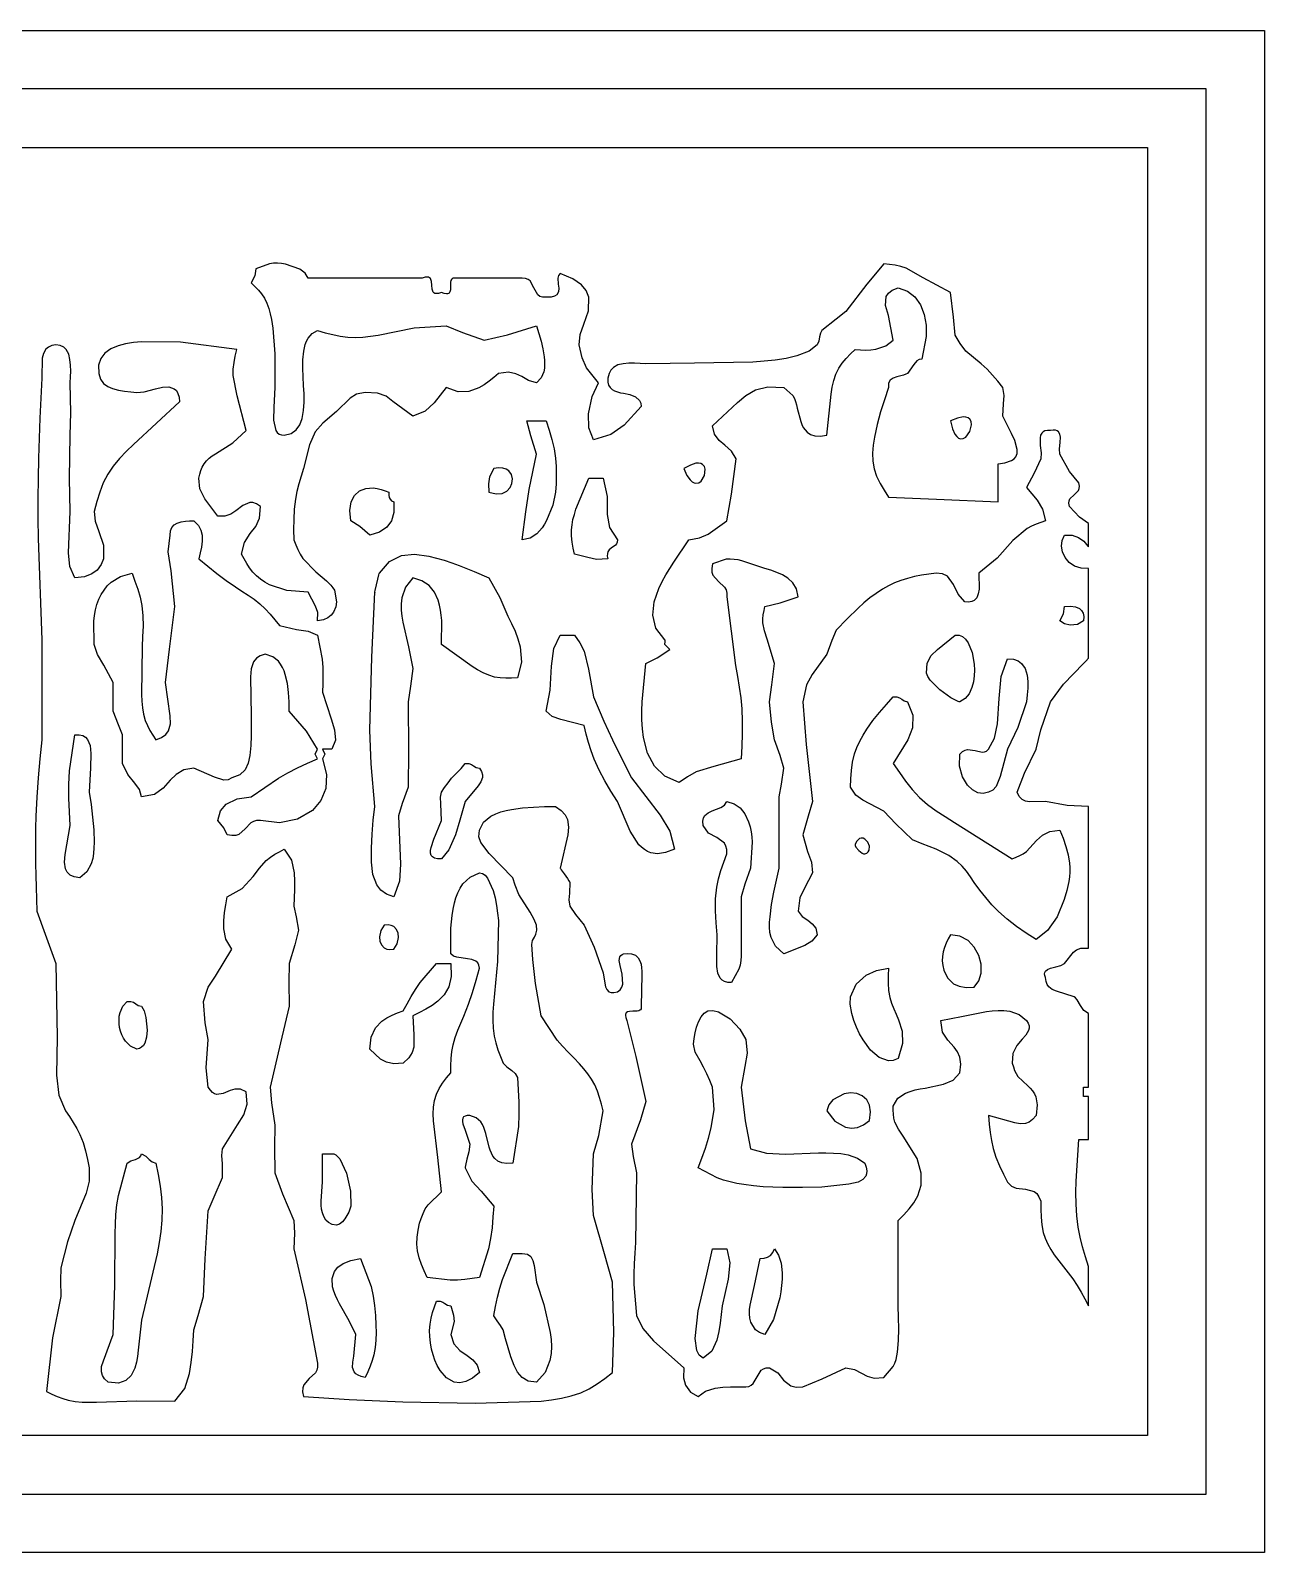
# Model space of a CAD drawing. Extents: x -1323 to 1705, y -706 to 926.
# Drawn here: x 318.4 to 360.5, y 26.6 to 78.6 of the extents above; entities that cross this region are included whole.
import ezdxf

# ---------------------------------------------------------------- set-up
doc = ezdxf.new("R2010")
doc.units = 0
doc.layers.add('CAMADA_1', color=7, linetype='CONTINUOUS')

msp = doc.modelspace()

# ---------------------------------------------------------------- linework, layer by layer
at = {"layer": 'CAMADA_1'}
for points in [[(230.5409, 26.6187), (230.5409, 78.6187), (360.5409, 78.6187), (360.5409, 26.6187), (230.5409, 26.6187)], [(358.5409, 28.6187), (358.5409, 76.6187), (232.5409, 76.6187), (232.5409, 28.6187), (358.5409, 28.6187)], [(356.5408, 30.6187), (234.5408, 30.6187), (234.5408, 74.6187), (356.5408, 74.6187), (356.5408, 30.6187)], [(344.6061, 59.2636), (344.5507, 59.5393), (344.4267, 59.7502), (344.2526, 59.9082), (344.0721, 60.018), (343.8783, 60.1046), (343.6755, 60.1757), (343.4682, 60.239), (342.685, 60.4979), (342.5514, 60.5282), (342.4168, 60.55), (342.2823, 60.5595), (342.1495, 60.5526), (341.6801, 60.4017), (341.6549, 60.241), (341.6611, 60.1118), (341.6928, 60.0079), (341.8831, 59.7918), (342.0936, 59.596), (342.1413, 59.5081), (342.1679, 59.3993), (342.1676, 59.2636), (342.4702, 56.9197), (342.5308, 56.5512), (342.5901, 56.1826), (342.6415, 55.8136), (342.6783, 55.4437), (342.6969, 55.0185), (342.6947, 54.5919), (342.6785, 54.1645), (342.6554, 53.7366), (341.7204, 53.4701), (341.121, 53.2918), (340.8235, 53.1253), (340.5421, 52.9237), (340.0498, 53.1379), (339.6951, 53.4797), (339.4593, 53.9273), (339.3235, 54.4588), (339.285, 54.7637), (339.2668, 55.0707), (339.2653, 55.3786), (339.2767, 55.6864), (339.4042, 56.9878), (339.7844, 57.1798), (340.217, 57.4755), (340.0545, 57.6381), (340.0498, 57.6507), (340.0489, 57.6676), (340.0566, 57.7216), (340.0629, 57.7692), (340.0624, 57.7822), (340.0598, 57.7928), (340.0545, 57.8005), (339.7476, 58.202), (339.6365, 58.6379), (339.6816, 59.0946), (339.8435, 59.5585), (339.957, 59.7905), (340.0834, 60.0158), (340.2188, 60.2362), (340.3594, 60.4535), (340.8673, 61.2145), (341.2301, 61.281), (341.5303, 61.4097), (342.1676, 61.8645), (342.3314, 62.7738), (342.493, 63.9779), (342.333, 64.2471), (342.1028, 64.4461), (341.9048, 64.6122), (341.7496, 64.821), (341.6801, 65.1157), (342.5358, 65.9052), (342.814, 66.1506), (343.1493, 66.3387), (343.5736, 66.4379), (344.1185, 66.4163), (344.4244, 66.1432), (344.4783, 66.0457), (344.5181, 65.939), (344.5484, 65.8269), (344.5736, 65.7132), (344.6939, 65.2545), (344.7335, 65.1546), (344.7818, 65.0587), (344.8411, 64.9707), (344.9135, 64.8948), (345.0308, 64.8191), (345.1781, 64.7733), (345.3602, 64.7622), (345.5816, 64.7907), (345.7328, 66.1962), (345.7719, 66.4284), (345.8232, 66.6568), (345.8937, 66.8762), (345.9906, 67.0813), (346.1073, 67.2548), (346.2453, 67.4158), (346.3976, 67.5685), (346.5569, 67.7169), (346.7342, 67.7054), (346.9111, 67.6995), (347.0871, 67.7048), (347.262, 67.7269), (347.5992, 67.8449), (347.8573, 68.0419), (347.692, 68.8766), (347.589, 69.2275), (347.612, 69.5255), (347.6901, 69.6395), (347.823, 69.7411), (348.02, 69.8301), (348.3436, 69.7137), (348.5973, 69.5123), (348.7843, 69.2413), (348.9077, 68.9165), (348.9489, 68.7322), (348.9741, 68.5449), (348.9835, 68.3562), (348.9775, 68.1678), (348.8327, 67.3916), (348.7348, 67.3751), (348.6617, 67.3362), (348.5618, 67.2108), (348.3451, 66.9041), (348.285, 66.8705), (348.2084, 66.8446), (347.978, 66.7879), (347.8519, 66.7427), (347.751, 66.6735), (347.6929, 66.5686), (347.6948, 66.4163), (347.5529, 66.0027), (347.4191, 65.5855), (347.3015, 65.1611), (347.2082, 64.726), (347.1672, 64.451), (347.1466, 64.1751), (347.1546, 63.9028), (347.199, 63.6387), (347.2843, 63.3873), (347.4028, 63.1454), (347.5433, 62.9097), (347.6948, 62.6773), (349.335, 62.601), (351.4337, 62.5148), (351.4337, 63.8154), (351.67, 63.8517), (351.8939, 63.9241), (351.9819, 63.9783), (352.047, 64.0556), (352.083, 64.1618), (352.0839, 64.3029), (352.0138, 64.6107), (351.8898, 64.8484), (351.5963, 65.441), (351.6219, 65.8589), (351.6485, 66.1481), (351.5963, 66.4163), (351.4257, 66.6317), (351.2501, 66.842), (351.0643, 67.0423), (350.8634, 67.2275), (350.3349, 67.6661), (350.1385, 67.9222), (349.9706, 68.2044), (349.9112, 68.8226), (349.8081, 69.6675), (348.8714, 70.1614), (348.2949, 70.4951), (348.1129, 70.5549), (347.9234, 70.5951), (347.729, 70.6222), (347.5322, 70.6428), (346.9552, 69.9558), (346.2317, 69.0172), (345.904, 68.7571), (345.4188, 68.3669), (345.368, 68.2725), (345.3387, 68.1551), (345.3083, 68.0016), (345.2563, 67.8793), (344.9805, 67.6599), (344.5639, 67.4986), (344.1915, 67.4142), (343.8165, 67.355), (343.4394, 67.3155), (343.0612, 67.2902), (341.0604, 67.2555), (339.4042, 67.229), (339.21, 67.2426), (339.016, 67.2511), (338.8227, 67.2494), (338.6302, 67.2323), (338.4488, 67.1911), (338.2935, 67.1049), (338.2097, 67.0155), (338.1453, 66.8957), (338.1037, 66.7414), (338.1028, 66.6084), (338.1288, 66.5023), (338.1779, 66.4193), (338.2464, 66.3556), (338.3353, 66.3035), (338.4327, 66.2669), (338.5354, 66.2411), (338.6406, 66.2215), (338.8535, 66.1805), (339.0508, 66.1035), (339.1884, 65.9769), (339.2275, 65.8839), (339.2418, 65.766), (338.662, 65.1298), (338.2061, 64.812), (337.6161, 64.6281), (337.4504, 65.0435), (337.4393, 65.5197), (337.5727, 66.115), (337.7786, 66.5788), (337.3755, 67.0896), (337.2218, 67.431), (337.1283, 67.8793), (337.1574, 68.2261), (337.2795, 68.579), (337.441, 69.0371), (337.4536, 69.505), (337.361, 69.7351), (337.2053, 69.9256), (336.9053, 70.1307), (336.478, 70.3178), (336.4186, 70.2413), (336.3943, 70.151), (336.4066, 69.9475), (336.4239, 69.8108), (336.4175, 69.6865), (336.3608, 69.5865), (336.282, 69.539), (336.1612, 69.5106), (335.9906, 69.505), (335.8695, 69.5058), (335.7764, 69.5347), (335.7057, 69.5859), (335.5741, 69.8201), (335.4475, 70.0592), (335.3807, 70.1144), (335.2927, 70.1482), (335.1777, 70.1553), (332.9019, 70.1553), (332.8526, 70.1587), (332.8136, 70.1521), (332.7837, 70.1362), (332.7617, 70.1125), (332.7427, 70.0711), (332.7326, 70.0208), (332.7285, 69.8712), (332.7241, 69.755), (332.7096, 69.6926), (332.6793, 69.6461), (332.655, 69.6298), (332.6237, 69.6203), (332.585, 69.6185), (332.5105, 69.6321), (332.4141, 69.6675), (332.3117, 69.6362), (332.234, 69.6297), (332.1942, 69.6373), (332.1628, 69.6533), (332.1387, 69.6765), (332.0997, 69.7799), (332.0891, 69.9114), (332.0784, 70.043), (332.0394, 70.1462), (332.0153, 70.1696), (331.9838, 70.1854), (331.944, 70.1931), (331.8664, 70.1865), (331.764, 70.1553), (327.8625, 70.1553), (327.7562, 70.326), (327.5811, 70.4649), (327.0949, 70.6363), (326.9573, 70.6574), (326.8189, 70.668), (326.6811, 70.6657), (326.5455, 70.6486), (326.0744, 70.4802), (326.0385, 70.23), (325.9117, 69.9926), (326.0395, 69.8712), (326.1621, 69.7466), (326.2743, 69.6158), (326.3711, 69.4755), (326.4568, 69.3048), (326.5215, 69.1223), (326.5703, 68.9321), (326.608, 68.7381), (326.6523, 68.4465), (326.6847, 68.1555), (326.707, 67.8649), (326.7207, 67.5747), (326.7293, 66.9952), (326.7244, 66.4163), (326.6875, 65.7431), (326.6796, 65.2998), (326.7579, 64.9526), (326.807, 64.8813), (326.8709, 64.829), (326.9513, 64.798), (327.0498, 64.7907), (327.2813, 64.8538), (327.4541, 64.9755), (327.5765, 65.1478), (327.6562, 65.3628), (327.7091, 65.6387), (327.7281, 65.9201), (327.7241, 66.2045), (327.7079, 66.4895), (327.6894, 66.7841), (327.6785, 67.0772), (327.6841, 67.3693), (327.7151, 67.6609), (327.7368, 67.7767), (327.7666, 67.8904), (327.8072, 68.0001), (327.8612, 68.1039), (327.9979, 68.262), (328.1876, 68.3669), (328.4447, 68.2934), (328.7026, 68.2266), (328.9618, 68.1729), (329.2231, 68.1391), (329.4793, 68.1298), (329.7368, 68.1414), (329.9944, 68.1698), (330.2506, 68.211), (331.4884, 68.455), (332.5768, 68.5296), (333.1368, 68.3038), (333.8771, 68.0419), (334.6695, 68.2192), (335.6652, 68.5296), (335.7453, 68.2677), (335.8195, 68.0045), (335.8817, 67.7383), (335.9261, 67.4679), (335.9386, 67.3399), (335.9427, 67.2115), (335.9355, 67.0837), (335.9137, 66.9572), (335.8256, 66.7459), (335.6652, 66.5788), (335.3881, 66.6592), (335.1621, 66.7907), (334.961, 66.8931), (334.7087, 66.9444), (334.3649, 66.9041), (334.2063, 66.7675), (334.0444, 66.6363), (333.8761, 66.5158), (333.6981, 66.4114), (333.3583, 66.2865), (332.9846, 66.2738), (332.5768, 66.4163), (332.1681, 65.8951), (331.8612, 65.6103), (331.4388, 65.441), (330.7536, 65.9435), (330.5243, 66.1189), (330.2335, 66.2314), (329.8131, 66.2538), (329.5188, 66.1891), (329.2965, 66.0566), (328.8378, 65.6035), (328.3698, 65.197), (328.1014, 64.9028), (327.9059, 64.4583), (327.7, 63.6529), (327.6199, 63.3928), (327.5446, 63.1319), (327.4788, 62.8697), (327.4273, 62.6054), (327.3867, 62.2617), (327.3696, 61.9146), (327.3682, 61.5651), (327.3747, 61.2145), (327.4398, 61.0472), (327.5096, 60.8829), (327.5887, 60.7247), (327.6818, 60.5757), (328.1225, 60.1252), (328.4915, 59.8115), (328.5699, 59.7389), (328.6438, 59.6623), (328.7086, 59.5804), (328.7599, 59.4918), (328.8378, 59.1011), (328.8063, 58.9267), (328.7308, 58.7442), (328.6497, 58.6379), (328.5359, 58.5482), (328.3838, 58.4833), (328.1876, 58.4508), (328.1892, 58.7385), (328.1168, 58.9523), (327.8625, 59.4261), (327.1359, 59.4864), (326.5462, 59.6836), (326.3885, 59.7713), (326.2393, 59.8727), (326.101, 59.9873), (325.9762, 60.1149), (325.8646, 60.2566), (325.7651, 60.4079), (325.6738, 60.5657), (325.5866, 60.7267), (325.6847, 61.1293), (325.8867, 61.428), (326.0708, 61.6688), (326.2063, 61.958), (326.2369, 62.3523), (326.1013, 62.4467), (325.9789, 62.4902), (325.8664, 62.4913), (325.633, 62.3839), (325.3973, 62.205), (325.221, 62.0947), (325.0168, 62.0257), (324.7738, 62.0272), (324.3374, 62.6183), (324.1679, 62.9554), (324.1235, 63.3276), (324.1586, 63.4553), (324.1983, 63.5802), (324.247, 63.6992), (324.3094, 63.8096), (324.3894, 63.9102), (324.4837, 64.0007), (324.5883, 64.0825), (324.6988, 64.1574), (325.2906, 64.525), (325.7492, 64.9532), (325.4416, 66.1411), (325.3041, 66.8279), (325.3065, 67.0494), (325.3326, 67.2716), (325.3744, 67.4941), (325.4241, 67.7169), (323.4974, 67.9639), (322.1642, 67.9841), (321.8935, 67.9597), (321.6263, 67.9161), (321.3682, 67.8446), (321.1249, 67.7365), (320.9192, 67.591), (320.7758, 67.4061), (320.7033, 67.1783), (320.7098, 66.9041), (320.7711, 66.7045), (320.8753, 66.5575), (321.0154, 66.4536), (321.1845, 66.3835), (321.3861, 66.33), (321.5919, 66.2945), (321.8005, 66.2712), (322.0104, 66.2538), (322.2592, 66.2736), (322.648, 66.378), (322.8852, 66.4308), (323.1045, 66.4411), (323.2877, 66.38), (323.3601, 66.3138), (323.4167, 66.2187), (323.4552, 66.0916), (323.4732, 65.9286), (321.9007, 64.4772), (321.6554, 64.2399), (321.42, 63.9947), (321.204, 63.7368), (321.0173, 63.4614), (320.8653, 63.1633), (320.7429, 62.8483), (320.6402, 62.5219), (320.5474, 62.1898), (320.5837, 61.8541), (320.7132, 61.5021), (320.8763, 61.0378), (320.8723, 60.5642), (320.7906, 60.3681), (320.6514, 60.1835), (320.473, 60.0521), (320.2257, 59.9576), (319.8971, 59.9139), (319.7233, 60.3031), (319.6782, 60.7768), (319.7345, 62.1898), (319.7103, 63.315), (319.7345, 64.7907), (319.7588, 65.552), (319.7345, 66.5788), (319.7449, 66.7795), (319.7504, 66.9798), (319.7459, 67.1795), (319.7266, 67.3781), (319.6842, 67.5632), (319.5988, 67.717), (319.5117, 67.7958), (319.3956, 67.8512), (319.2468, 67.8793), (319.1016, 67.8507), (318.9881, 67.7985), (318.9023, 67.7263), (318.8175, 67.5877), (318.7741, 67.4234), (318.7592, 66.7414), (318.7294, 66.0562), (318.701, 65.371), (318.6754, 64.6859), (318.6541, 64.0008), (318.6385, 63.3157), (318.6299, 62.6307), (318.6297, 61.9458), (318.6395, 61.261), (318.7667, 57.7964), (318.7592, 54.3869), (318.6974, 53.7341), (318.6404, 53.0811), (318.5929, 52.4278), (318.5599, 51.774), (318.5484, 51.3696), (318.5434, 50.965), (318.5438, 50.5602), (318.5489, 50.1553), (318.5576, 49.7502), (318.569, 49.3451), (318.5823, 48.9399), (318.5965, 48.5346), (318.8746, 47.7427), (319.2468, 46.7464), (319.2842, 44.2224), (319.2643, 42.931), (319.3503, 42.2439), (319.572, 41.7073), (319.7075, 41.5106), (319.8382, 41.3117), (319.9589, 41.1085), (320.0648, 40.8989), (320.1719, 40.6252), (320.2558, 40.3413), (320.3242, 40.0507), (320.3848, 39.7567), (320.3789, 39.3025), (320.2816, 38.9015), (319.8971, 37.9683), (319.647, 37.238), (319.4093, 36.3428), (319.3988, 35.9173), (319.4093, 35.3671), (319.1259, 33.9533), (318.9217, 32.116), (319.1051, 32.0312), (319.2897, 31.9511), (319.4767, 31.8807), (319.6672, 31.8246), (319.904, 31.7804), (320.1457, 31.7583), (320.3901, 31.7521), (320.6352, 31.7555), (322.0061, 31.8062), (323.3108, 31.791), (323.6531, 32.2191), (323.8124, 32.7335), (323.8712, 33.108), (323.9115, 33.4821), (323.9393, 33.8558), (323.961, 34.2293), (324.1059, 34.7172), (324.2861, 35.3671), (324.3489, 36.6529), (324.4488, 38.2934), (324.6482, 38.7671), (324.9364, 39.4312), (324.939, 39.9043), (324.9145, 40.1836), (324.9364, 40.4067), (325.4475, 41.2337), (325.6612, 41.5701), (325.7826, 41.9358), (325.7492, 42.3573), (325.5476, 42.4441), (325.364, 42.4472), (325.1949, 42.3992), (324.961, 42.3015), (324.7408, 42.2703), (324.6684, 42.2934), (324.5959, 42.3401), (324.5229, 42.4143), (324.4488, 42.5201), (324.3811, 43.1744), (324.4488, 44.1456), (324.3454, 44.7166), (324.2861, 45.4462), (324.4493, 45.9306), (324.6962, 46.3103), (325.2616, 47.2342), (325.0487, 47.5694), (324.9809, 47.9293), (324.9813, 48.2056), (325.0067, 48.4793), (325.0486, 48.7513), (325.0989, 49.0225), (325.6057, 49.3024), (325.9819, 49.713), (326.1963, 50.002), (326.4332, 50.2631), (326.5736, 50.3746), (326.7258, 50.4731), (326.8858, 50.5628), (327.0498, 50.6481), (327.2972, 50.2728), (327.3864, 49.8387), (327.4009, 49.5512), (327.4005, 49.2655), (327.3901, 48.9812), (327.3747, 48.6974), (327.4543, 48.335), (327.5373, 47.8846), (327.4123, 47.3772), (327.2122, 46.7464), (327.2029, 46.1058), (327.2122, 45.2835), (326.9171, 44.0296), (326.5619, 42.5201), (326.6077, 41.9834), (326.7244, 41.2195), (326.7153, 40.4658), (326.7244, 39.5939), (326.9924, 38.8729), (327.3747, 37.9683), (327.3939, 37.5317), (327.3747, 36.9928), (327.7772, 35.2644), (328.1876, 33.0914), (328.1877, 32.9558), (328.1611, 32.8469), (328.1136, 32.7591), (327.9029, 32.5633), (327.7128, 32.3472), (327.6811, 32.2435), (327.6749, 32.1143), (327.7, 31.9537), (329.2605, 31.8531), (331.1006, 31.7674), (333.566, 31.7202), (335.828, 31.791), (336.1761, 31.8357), (336.5198, 31.8912), (336.8546, 31.9685), (337.1761, 32.0783), (337.4622, 32.2171), (337.7367, 32.3844), (338.0035, 32.5707), (338.2664, 32.7665), (338.3099, 34.148), (338.2664, 35.8549), (337.9839, 36.826), (337.6161, 38.131), (337.5647, 39.0167), (337.6161, 40.244), (337.7905, 40.8679), (337.9412, 41.7073), (337.8851, 41.936), (337.8231, 42.1619), (337.7492, 42.3822), (337.6576, 42.5943), (337.5489, 42.7882), (337.4223, 42.9729), (337.2821, 43.1494), (337.1324, 43.3185), (336.9394, 43.5203), (336.7443, 43.7184), (336.5536, 43.9188), (336.3736, 44.1275), (335.828, 44.9585), (335.6265, 46.0591), (335.5401, 46.8823), (335.5028, 47.3969), (335.529, 47.5292), (335.5926, 47.6433), (335.6477, 47.747), (335.6797, 47.8758), (335.6652, 48.047), (335.5855, 48.2484), (335.4451, 48.5), (335.0636, 49.1003), (334.9414, 49.4161), (334.8525, 49.6725), (334.0522, 50.5002), (333.759, 50.8732), (333.6973, 51.0754), (333.7146, 51.2982), (333.8592, 51.5758), (334.1066, 51.7779), (334.273, 51.8596), (334.4467, 51.922), (334.6255, 51.9692), (334.8071, 52.0053), (335.1822, 52.0574), (335.5591, 52.0875), (335.937, 52.1029), (336.3155, 52.1109), (336.5103, 51.9681), (336.6434, 51.8164), (336.7233, 51.6565), (336.7628, 51.4037), (336.7313, 51.1375), (336.4782, 49.9967), (336.4794, 49.994), (336.4847, 49.9851), (336.5091, 49.9482), (336.608, 49.8076), (336.7224, 49.6436), (336.7726, 49.5674), (336.7917, 49.5354), (336.7995, 49.5205), (336.8033, 49.5103), (336.797, 49.1508), (336.7739, 48.9129), (336.8033, 48.6974), (336.9951, 48.4181), (337.2909, 48.047), (337.6408, 47.2967), (337.9412, 46.4213), (337.9958, 46.0676), (338.0203, 45.9496), (338.0655, 45.8498), (338.1417, 45.7795), (338.2148, 45.7544), (338.3095, 45.7506), (338.4289, 45.7713), (338.5227, 45.8465), (338.5827, 45.9356), (338.6141, 46.0358), (338.5927, 46.3747), (338.5197, 46.6744), (338.4949, 46.8412), (338.5179, 46.9734), (338.5461, 47.0134), (338.5873, 47.0451), (338.6433, 47.0677), (338.7587, 47.0823), (338.9164, 47.0718), (339.0448, 47.024), (339.1383, 46.9413), (339.2018, 46.8286), (339.2363, 46.7167), (339.2543, 46.6003), (339.2613, 46.481), (339.2623, 46.3607), (339.2418, 45.2835), (339.2452, 45.2342), (339.2385, 45.1952), (339.2227, 45.1653), (339.199, 45.1433), (339.1576, 45.1243), (339.1074, 45.1142), (338.9578, 45.1101), (338.8416, 45.1057), (338.7792, 45.0912), (338.7326, 45.0609), (338.7163, 45.0366), (338.7069, 45.0055), (338.7051, 44.9666), (338.7186, 44.8922), (338.754, 44.7958), (339.0608, 43.5668), (339.4042, 42.0323), (339.2146, 41.4014), (338.9164, 40.5694), (338.969, 40.1517), (339.0792, 39.5939), (339.0442, 37.2089), (339.0223, 36.8494), (339.0008, 36.49), (338.9869, 36.1308), (338.9874, 35.7719), (339.0792, 34.7171), (339.3003, 34.2705), (339.6584, 33.8572), (340.7048, 32.9287), (340.6905, 32.5928), (340.755, 32.3354), (340.9319, 32.1028), (341.1924, 31.9537), (341.4381, 32.1371), (341.7661, 32.2381), (342.0287, 32.2719), (342.2916, 32.2854), (342.5547, 32.2854), (342.8179, 32.2787), (342.9222, 32.2964), (343.0039, 32.3366), (343.0679, 32.3945), (343.2009, 32.6272), (343.3458, 32.8481), (343.4189, 32.897), (343.5122, 32.9255), (343.6307, 32.9287), (343.907, 32.758), (344.1081, 32.5122), (344.3551, 32.3122), (344.5336, 32.267), (344.7688, 32.2787), (345.4285, 32.5489), (346.2317, 32.9287), (346.5299, 32.8694), (346.7652, 32.747), (346.9647, 32.6432), (347.207, 32.5819), (347.5322, 32.6038), (347.8563, 32.9732), (347.9096, 33.0872), (347.9487, 33.2088), (347.9769, 33.3355), (347.9977, 33.4644), (348.0365, 33.8618), (348.0468, 34.2566), (348.0382, 34.6498), (348.02, 35.0422), (348.0249, 36.3712), (348.02, 37.9683), (348.2123, 38.1612), (348.3949, 38.3601), (348.5579, 38.5711), (348.6918, 38.8004), (348.8105, 39.1667), (348.8082, 39.5839), (348.67, 40.0816), (348.1913, 40.8425), (348.0314, 41.0777), (347.9099, 41.3258), (347.8781, 41.4558), (347.8623, 41.5909), (347.8571, 41.7294), (347.8573, 41.8695), (348.0159, 42.1378), (348.2702, 42.3103), (348.4344, 42.3741), (348.6029, 42.4214), (348.7741, 42.4575), (348.9462, 42.4876), (349.5693, 42.6157), (349.9013, 42.7617), (350.1332, 43.0079), (350.1612, 43.3041), (350.1262, 43.5373), (350.0444, 43.7236), (349.9321, 43.8795), (349.7174, 44.12), (349.5412, 44.3989), (349.4829, 44.7958), (350.1911, 44.9326), (351.0359, 45.0974), (351.2348, 45.1219), (351.4347, 45.135), (351.6351, 45.1328), (351.8355, 45.1113), (352.1619, 45.0059), (352.409, 44.7958), (352.4671, 44.7031), (352.4957, 44.617), (352.4986, 44.5358), (352.4796, 44.4584), (352.3862, 44.2997), (352.2605, 44.1595), (352.073, 43.9391), (351.936, 43.6721), (351.9212, 43.3328), (351.9589, 43.2109), (352.0011, 43.0921), (352.052, 42.9799), (352.1162, 42.8774), (352.4512, 42.5623), (352.5356, 42.4784), (352.6113, 42.3879), (352.6753, 42.2903), (352.7246, 42.1853), (352.7749, 41.9105), (352.7341, 41.5446), (352.6156, 41.4117), (352.4972, 41.3239), (352.378, 41.275), (352.1955, 41.2607), (352.0057, 41.2985), (351.1085, 41.5446), (351.1327, 41.2584), (351.1632, 40.974), (351.2065, 40.6932), (351.269, 40.4177), (351.3645, 40.123), (351.4831, 39.8347), (351.6171, 39.5507), (351.7587, 39.2689), (351.9002, 39.1331), (352.0538, 39.067), (352.3733, 39.0357), (352.67, 38.9583), (352.7557, 38.8849), (352.8319, 38.7743), (352.8968, 38.6183), (352.8959, 38.3488), (352.9037, 38.081), (352.9291, 37.8169), (352.9809, 37.5582), (353.0466, 37.3548), (353.1323, 37.1573), (353.2349, 36.9668), (353.3517, 36.7845), (353.992, 35.9684), (354.139, 35.7472), (354.2737, 35.5171), (354.4001, 35.2811), (354.5224, 35.0422), (354.5224, 36.3919), (354.4198, 36.7258), (354.3231, 37.0607), (354.2385, 37.3977), (354.1717, 37.7379), (354.1229, 38.1268), (354.0992, 38.5194), (354.095, 38.9138), (354.1049, 39.3084), (354.1972, 40.7317), (354.5224, 40.7317), (354.5224, 42.195), (354.3596, 42.195), (354.3596, 42.5201), (354.5224, 42.5201), (354.5224, 45.0375), (354.367, 45.1379), (354.2501, 45.305), (354.134, 45.5027), (354.0864, 45.5642), (354.0347, 45.6085), (353.4308, 45.7978), (353.2875, 45.8591), (353.1701, 45.9488), (353.112, 46.0301), (353.0739, 46.1322), (353.0593, 46.2591), (353.035, 46.3276), (353.0275, 46.3861), (353.0352, 46.4357), (353.0565, 46.4776), (353.1263, 46.5385), (353.2255, 46.5821), (353.4122, 46.633), (353.5782, 46.6792), (353.7096, 46.7464), (354.0151, 47.1329), (354.1202, 47.212), (354.2593, 47.2627), (354.5224, 47.2659), (354.5224, 52.1109), (353.7982, 52.1375), (353.0593, 52.2736), (352.5146, 52.2648), (352.3771, 52.2872), (352.2544, 52.3425), (352.154, 52.4426), (352.0839, 52.5987), (352.341, 53.246), (352.7341, 54.0618), (352.8993, 54.7309), (353.2218, 55.6873), (353.6749, 56.2809), (354.3596, 56.9878), (354.4338, 57.0702), (354.5224, 57.1684), (354.5224, 60.239), (354.2698, 60.2453), (354.0497, 60.319), (353.8677, 60.4458), (353.7288, 60.6114), (353.6382, 60.8015), (353.6014, 61.002), (353.6234, 61.1986), (353.7096, 61.3769), (353.9622, 61.3706), (354.1821, 61.297), (354.3642, 61.1701), (354.5031, 61.0045), (354.5224, 60.9729), (354.5224, 61.7764), (354.2192, 61.9915), (353.8721, 62.3523), (353.8554, 62.4639), (353.8625, 62.5515), (353.8889, 62.6201), (354.0347, 62.7587), (354.1804, 62.8973), (354.2067, 62.9659), (354.2139, 63.0535), (354.1972, 63.1651), (353.881, 63.5501), (353.5469, 64.1405), (353.5332, 64.3215), (353.5574, 64.5394), (353.5674, 64.726), (353.5507, 64.8272), (353.5047, 64.9055), (353.4595, 64.9381), (353.3986, 64.958), (353.32, 64.9636), (353.2218, 64.9532), (353.1192, 64.9536), (353.0373, 64.938), (352.9742, 64.9078), (352.9278, 64.8651), (352.8884, 64.7921), (352.8693, 64.7037), (352.8798, 64.4367), (352.9088, 64.1883), (352.8968, 63.9779), (352.6719, 63.4954), (352.409, 63.0026), (352.7683, 62.575), (352.9544, 62.2604), (353.0593, 61.8645), (352.8953, 61.8096), (352.7336, 61.7505), (352.5767, 61.6829), (352.4269, 61.6028), (351.9442, 61.1915), (351.4062, 60.5916), (350.7835, 60.0764), (350.7855, 59.5257), (350.7604, 59.368), (350.7076, 59.2379), (350.6184, 59.1442), (350.5345, 59.1062), (350.4276, 59.091), (350.2957, 59.1011), (350.0697, 59.3629), (349.9139, 59.6947), (349.705, 59.9735), (349.5424, 60.0547), (349.3203, 60.0764), (349.0719, 60.0437), (348.8246, 60.0064), (348.5794, 59.9599), (348.3374, 59.8996), (348.1166, 59.828), (347.9006, 59.7417), (347.6905, 59.6416), (347.4877, 59.5288), (347.2662, 59.3863), (347.0543, 59.2306), (346.8505, 59.0637), (346.6536, 58.8874), (346.2746, 58.5141), (345.9066, 58.1257), (345.7508, 57.7791), (345.5816, 57.313), (345.0816, 56.6155), (344.8918, 56.2599), (344.7688, 55.6873), (344.8769, 54.2207), (345.0939, 52.2736), (344.9438, 51.7748), (344.7688, 51.1358), (344.9292, 50.5633), (345.0623, 50.1994), (345.0939, 49.8352), (344.8242, 49.3181), (344.6597, 48.9818), (344.6061, 48.5346), (344.7471, 48.3538), (344.9331, 48.2179), (345.0877, 48.0994), (345.2059, 47.9446), (345.2563, 47.7219), (345.0778, 47.5071), (344.8359, 47.3555), (344.1185, 47.0718), (343.8356, 47.3348), (343.6796, 47.6353), (343.6415, 47.8051), (343.6273, 47.9792), (343.6304, 48.1557), (343.6445, 48.3326), (343.699, 48.7567), (343.7736, 49.1741), (343.8615, 49.587), (343.956, 49.9976), (343.959, 51.0438), (343.956, 52.436), (344.0386, 52.8689), (344.1185, 53.4115), (343.9963, 53.8491), (343.7933, 54.3869), (343.6901, 54.9865), (343.6307, 55.6873), (343.7052, 56.2645), (343.7933, 56.9878), (343.5513, 57.8282), (343.4597, 58.103), (343.4035, 58.3806), (343.4019, 58.5188), (343.4155, 58.6581), (343.4393, 58.7981), (343.4682, 58.9385), (343.9883, 59.0621), (344.6061, 59.2636)], [(335.9906, 65.2784), (336.0928, 64.9635), (336.1869, 64.6475), (336.2646, 64.3294), (336.3178, 64.0083), (336.34, 63.719), (336.3426, 63.4274), (336.3323, 63.1341), (336.3155, 62.84), (336.2184, 62.4035), (336.0108, 61.8725), (335.9408, 61.7483), (335.8618, 61.6297), (335.7725, 61.5192), (335.6713, 61.419), (335.4452, 61.2749), (335.1777, 61.2145), (335.2961, 62.1783), (335.4193, 62.9398), (335.6652, 64.1405), (335.4761, 64.7705), (335.3403, 65.2784), (335.9906, 65.2784)], [(350.4747, 64.9144), (350.5323, 65.1471), (350.5175, 65.2542), (350.467, 65.3412), (350.411, 65.383), (350.3354, 65.4079), (350.2388, 65.413), (350.0512, 65.3768), (349.8081, 65.2784), (349.8775, 65.0094), (349.9607, 64.8252), (350.0215, 64.7444), (350.0848, 64.6936), (350.1492, 64.6695), (350.2444, 64.6769), (350.3337, 64.7272), (350.4747, 64.9144)], [(334.2024, 63.6529), (334.0622, 63.3637), (334.0252, 63.1277), (334.0397, 62.84), (334.2852, 62.7843), (334.4885, 62.8035), (334.6478, 62.881), (334.7612, 63.0003), (334.8266, 63.1453), (334.8423, 63.2992), (334.8065, 63.4456), (334.7171, 63.5681), (334.6267, 63.6284), (334.5113, 63.6659), (334.37, 63.6757), (334.2024, 63.6529)], [(341.4017, 63.4111), (341.429, 63.6282), (341.4012, 63.7229), (341.3409, 63.7947), (341.281, 63.825), (341.2039, 63.8378), (341.1089, 63.8299), (340.9301, 63.7729), (340.7048, 63.6529), (340.8061, 63.4195), (340.9105, 63.2643), (340.98, 63.1994), (341.0483, 63.1617), (341.1141, 63.1484), (341.2063, 63.1673), (341.2873, 63.2242), (341.4017, 63.4111)], [(330.7885, 62.5148), (330.786, 62.1532), (330.7059, 61.8693), (330.5563, 61.6547), (330.3018, 61.4801), (329.9756, 61.3769), (329.6302, 61.6685), (329.3256, 61.8645), (329.2852, 62.2219), (329.3298, 62.5106), (329.4457, 62.7315), (329.6198, 62.8851), (329.8383, 62.9721), (330.0878, 62.9932), (330.2252, 62.9746), (330.3602, 62.9391), (330.4935, 62.8924), (330.6259, 62.84), (330.6203, 62.7433), (330.6322, 62.6642), (330.6607, 62.6017), (330.7145, 62.5482), (330.7885, 62.5148)], [(338.4289, 61.2145), (338.4198, 61.1422), (338.3959, 61.0849), (338.3606, 61.039), (338.2211, 60.9344), (338.154, 60.8796), (338.1043, 60.8075), (338.0865, 60.7439), (338.0852, 60.664), (338.1037, 60.5642), (337.7209, 60.5455), (337.4192, 60.6079), (336.9658, 60.7267), (336.9229, 60.9342), (336.8867, 61.1417), (336.8639, 61.3489), (336.8612, 61.5559), (336.8788, 61.7339), (336.9126, 61.9111), (336.9589, 62.0867), (337.0139, 62.2603), (337.4536, 63.3276), (337.9412, 63.3276), (338.0754, 62.696), (338.0807, 62.0864), (338.1568, 61.6341), (338.4289, 61.2145)], [(328.1876, 53.7366), (328.1064, 53.8993), (328.1876, 54.0618), (327.8086, 54.6842), (327.2122, 55.3621), (327.2095, 55.68), (327.1951, 55.9961), (327.1571, 56.3085), (327.0837, 56.6155), (327.041, 56.7376), (326.9884, 56.8557), (326.9238, 56.9667), (326.8452, 57.0678), (326.6524, 57.2205), (326.3995, 57.313), (326.2247, 57.2591), (326.0939, 57.1692), (326.0012, 57.0476), (325.9206, 56.8147), (325.8926, 56.5332), (325.9117, 55.1996), (325.9159, 54.8609), (325.914, 54.5226), (325.8999, 54.185), (325.8673, 53.8485), (325.8144, 53.5818), (325.7081, 53.3604), (325.53, 53.1924), (325.2616, 53.0864), (325.1268, 53.013), (324.9799, 53.0025), (324.6585, 53.11), (323.961, 53.4115), (323.6131, 53.3542), (323.3571, 53.2048), (323.1541, 53.0024), (322.9112, 52.7295), (322.6108, 52.514), (322.1729, 52.436), (322.1022, 52.6837), (321.9426, 52.9046), (321.7004, 53.1998), (321.5226, 53.574), (321.5176, 53.9855), (321.5226, 54.5494), (321.3839, 54.8908), (321.1977, 55.3621), (321.1968, 55.8181), (321.1977, 56.3376), (320.8881, 56.9338), (320.6663, 57.2981), (320.5474, 57.6381), (320.5383, 58.4418), (320.5599, 58.6322), (320.5953, 58.8208), (320.6461, 59.0059), (320.7139, 59.186), (320.7938, 59.3479), (320.8899, 59.5007), (321.0024, 59.6411), (321.1314, 59.7658), (321.4486, 59.9613), (321.8477, 60.0764), (321.9471, 59.8039), (322.0397, 59.5302), (322.1186, 59.2543), (322.1768, 58.975), (322.2142, 58.6252), (322.2212, 58.2709), (322.2095, 57.9144), (322.1905, 57.5583), (322.1671, 55.9327), (322.178, 55.7052), (322.1992, 55.4793), (322.2371, 55.2579), (322.2984, 55.0443), (322.3707, 54.8733), (322.4586, 54.708), (322.557, 54.5465), (322.6605, 54.3869), (322.8578, 54.4592), (322.9989, 54.5632), (323.0914, 54.6941), (323.1555, 54.9311), (323.1529, 55.2033), (322.9857, 56.3376), (323.1304, 57.4815), (323.3108, 58.9385), (323.1802, 60.1524), (323.0853, 60.8091), (323.1483, 61.3769), (323.1594, 61.5283), (323.2069, 61.6434), (323.2857, 61.7272), (323.3903, 61.7851), (323.5265, 61.8284), (323.6683, 61.8517), (323.8137, 61.8614), (323.961, 61.8645), (324.1136, 61.7073), (324.2016, 61.5471), (324.2375, 61.3785), (324.242, 61.1744), (324.2182, 60.9708), (324.1756, 60.7674), (324.1235, 60.5642), (324.4305, 60.3149), (324.7406, 60.0695), (325.057, 59.8319), (325.3827, 59.6059), (325.5969, 59.4677), (325.8109, 59.3297), (326.0196, 59.1858), (326.2176, 59.0297), (326.3985, 58.8599), (326.5678, 58.6767), (326.7294, 58.4847), (326.8872, 58.2883), (327.4708, 58.1567), (327.8625, 58.0933), (328.1876, 57.9633), (328.3433, 57.1363), (328.3639, 56.8572), (328.3683, 56.5765), (328.3619, 56.2947), (328.3501, 56.0124), (328.647, 55.0968), (328.764, 54.7254), (328.7925, 54.3775), (328.6753, 54.0618), (328.3501, 54.0618), (328.4314, 53.8993), (328.3501, 53.7366), (328.4952, 53.1956), (328.4698, 52.7157), (328.3009, 52.3058), (328.015, 51.9751), (327.4981, 51.6728), (326.8843, 51.5484), (326.2369, 51.6231), (326.1012, 51.6234), (325.9924, 51.5968), (325.9045, 51.5492), (325.7088, 51.3387), (325.4925, 51.1485), (325.3888, 51.1168), (325.2595, 51.1106), (325.0989, 51.1358), (324.9822, 51.3766), (324.7738, 51.6231), (324.872, 51.9542), (325.0675, 52.1878), (325.4358, 52.3658), (325.9117, 52.436), (326.8458, 53.0757), (327.1712, 53.2581), (327.5052, 53.4258), (327.845, 53.5837), (328.1876, 53.7366)], [(330.9512, 51.7858), (331.0188, 50.1381), (330.984, 49.5536), (330.7885, 49.0225), (330.5366, 49.1058), (330.3446, 49.2436), (330.2052, 49.429), (330.079, 49.7812), (330.0311, 50.202), (330.0249, 50.6794), (330.047, 51.1567), (330.088, 51.6338), (330.1383, 52.1109), (330.0115, 53.5628), (329.9756, 54.7121), (330.0374, 57.2066), (330.1383, 59.4261), (330.138, 59.4214), (330.139, 59.4207), (330.1399, 59.4231), (330.1417, 59.4286), (330.1459, 59.4442), (330.1567, 59.4885), (330.2468, 59.8759), (330.2834, 60.0225), (330.2947, 60.0613), (330.3009, 60.0764), (330.6463, 60.4732), (331.0497, 60.6787), (331.4994, 60.729), (331.9839, 60.6603), (332.2494, 60.5954), (332.5116, 60.5191), (332.7707, 60.4331), (333.0275, 60.339), (333.5356, 60.1329), (334.0397, 59.9139), (334.4103, 59.2468), (334.69, 58.6133), (334.8146, 58.3561), (334.9312, 58.0961), (335.032, 57.8306), (335.1088, 57.5566), (335.1509, 57.0418), (335.0152, 56.5002), (334.8152, 56.4909), (334.6166, 56.4883), (334.4209, 56.4991), (334.2295, 56.53), (334.0314, 56.5901), (333.8394, 56.674), (333.6527, 56.7748), (333.4708, 56.886), (332.4141, 57.6381), (332.4272, 58.4638), (332.4136, 58.6395), (332.3902, 58.8141), (332.3548, 58.9863), (332.3052, 59.1548), (332.1766, 59.4325), (331.9938, 59.6562), (331.7502, 59.8189), (331.4388, 59.9139), (331.1848, 59.5985), (331.0621, 59.2318), (331.04, 59.0254), (331.0408, 58.8183), (331.0601, 58.6115), (331.0936, 58.4065), (331.2977, 57.5628), (331.4388, 56.8252), (331.3648, 56.2215), (331.2762, 55.6873), (331.2963, 53.991), (331.2762, 52.7614), (331.0793, 52.2087), (330.9512, 51.7858)], [(354.3596, 58.4508), (354.1475, 58.3247), (353.8995, 58.2967), (353.7092, 58.3434), (353.5469, 58.4508), (353.6737, 58.6883), (353.7096, 58.9385), (353.9087, 58.9482), (354.078, 58.9277), (354.2124, 58.8726), (354.2876, 58.8055), (354.3385, 58.7142), (354.3632, 58.5966), (354.3596, 58.4508)], [(338.9164, 53.0864), (339.8959, 51.8122), (340.2178, 51.2679), (340.3795, 50.6481), (340.0719, 50.5293), (339.8046, 50.4915), (339.5732, 50.5244), (339.4581, 50.5707), (339.3508, 50.6348), (339.2521, 50.7132), (339.163, 50.8022), (338.867, 51.2658), (338.4289, 52.2736), (338.2086, 52.6266), (337.9969, 52.9833), (337.8028, 53.3472), (337.6348, 53.722), (337.5326, 54.0034), (337.4444, 54.2906), (337.3653, 54.5816), (337.2909, 54.8746), (336.4974, 55.0825), (336.1984, 55.1767), (335.9906, 55.3621), (336.1333, 56.0842), (336.1781, 56.9042), (336.2605, 57.5014), (336.478, 57.9633), (336.9658, 57.9633), (337.1509, 57.6929), (337.2989, 57.4075), (337.4373, 56.8012), (337.6161, 55.8499), (337.9617, 55.0194), (338.2664, 54.3869), (338.6243, 53.6406), (338.9164, 53.0864)], [(350.1332, 55.6873), (350.1212, 55.6854), (350.1055, 55.6866), (350.0741, 55.694), (349.9999, 55.7237), (349.8229, 55.8211), (349.4421, 56.0948), (349.1136, 56.4228), (349.0334, 56.5479), (348.9953, 56.6627), (349.0164, 57.0015), (349.1545, 57.2593), (349.371, 57.4691), (349.9706, 57.9633), (350.1035, 57.9598), (350.2231, 57.9099), (350.3287, 57.8193), (350.4197, 57.6943), (350.5551, 57.3647), (350.6241, 56.9692), (350.6333, 56.7671), (350.6246, 56.5648), (350.5952, 56.3654), (350.5426, 56.1721), (350.4446, 55.9569), (350.3086, 55.7906), (350.1332, 55.6873)], [(351.1085, 54.0618), (351.3127, 54.444), (351.4139, 54.9289), (351.472, 55.792), (351.5427, 56.5438), (351.7587, 57.1505), (351.9604, 57.1365), (352.1196, 57.0834), (352.2411, 56.9971), (352.3627, 56.8178), (352.4257, 56.5967), (352.45, 56.3715), (352.4499, 56.1445), (352.4335, 55.9162), (352.409, 55.6873), (352.116, 54.8), (351.7587, 54.0618), (351.5095, 53.1366), (351.3659, 52.7868), (351.2563, 52.6685), (351.1085, 52.5987), (350.9308, 52.5473), (350.7449, 52.5748), (350.5625, 52.6722), (350.3962, 52.8307), (350.2201, 53.1219), (350.1228, 53.4852), (350.1332, 53.8993), (350.2194, 53.9798), (350.3065, 54.0275), (350.3943, 54.0484), (350.6543, 54.014), (350.8976, 53.9627), (350.9723, 53.9707), (351.0428, 54.0017), (351.1085, 54.0618)], [(347.8573, 53.574), (348.0628, 53.267), (348.2753, 52.9673), (348.502, 52.6819), (348.7497, 52.4181), (349.0247, 52.1795), (349.3205, 51.9626), (349.6296, 51.7601), (349.9444, 51.5646), (351.9212, 50.323), (352.0506, 50.3732), (352.1767, 50.4277), (352.2962, 50.4907), (352.4058, 50.5666), (352.7528, 50.9478), (352.9532, 51.1289), (353.2074, 51.2562), (353.5469, 51.2982), (353.6556, 51.0207), (353.754, 50.7417), (353.832, 50.4598), (353.8794, 50.1735), (353.889, 50.0174), (353.8876, 49.8602), (353.8763, 49.7024), (353.8557, 49.5447), (353.7907, 49.2317), (353.6996, 48.9258), (353.4501, 48.3407), (353.1212, 47.8684), (352.7341, 47.5592), (352.3961, 47.7813), (352.0649, 48.0106), (351.7469, 48.2539), (351.449, 48.5184), (351.2268, 48.7504), (351.0176, 48.9961), (350.8171, 49.2509), (350.6209, 49.5103), (350.4904, 49.7057), (350.354, 49.895), (350.2059, 50.0724), (350.0402, 50.2318), (349.7575, 50.428), (349.3203, 50.6481), (348.8478, 50.8257), (348.5075, 50.9731), (347.9386, 51.5154), (347.5322, 51.9486), (346.8192, 52.3255), (346.5717, 52.4986), (346.3944, 52.7614), (346.4061, 53.0517), (346.4267, 53.3397), (346.465, 53.6232), (346.5301, 53.9), (346.6092, 54.1228), (346.7087, 54.3392), (346.8248, 54.5486), (346.9535, 54.7509), (347.1625, 55.0404), (347.3861, 55.3173), (347.6192, 55.5857), (347.8573, 55.8499), (347.9816, 55.8528), (348.0716, 55.8213), (348.1443, 55.7727), (348.231, 55.7163), (348.3451, 55.6873), (348.5278, 55.2275), (348.5092, 54.7909), (348.357, 54.3836), (347.8573, 53.574)], [(320.0596, 49.6725), (319.8682, 49.7016), (319.7271, 49.7646), (319.6302, 49.8575), (319.5712, 49.9761), (319.5404, 50.2039), (319.5644, 50.4682), (319.7345, 51.4609), (319.7077, 51.9272), (319.6894, 52.3928), (319.6879, 52.8574), (319.7117, 53.3202), (319.8971, 54.5494), (320.0437, 54.5566), (320.1627, 54.5312), (320.2567, 54.4766), (320.3283, 54.3959), (320.4112, 54.1853), (320.4414, 53.916), (320.4236, 53.4277), (320.3848, 52.5987), (320.4454, 52.1697), (320.4983, 51.7398), (320.5358, 51.308), (320.5502, 50.8734), (320.5467, 50.6891), (320.5328, 50.5056), (320.5033, 50.3246), (320.4534, 50.1477), (320.3019, 49.8713), (320.0596, 49.6725)], [(333.2268, 53.574), (333.3512, 53.5768), (333.441, 53.5455), (333.5139, 53.4969), (333.6005, 53.4405), (333.7146, 53.4115), (333.7835, 53.2974), (333.8152, 53.1911), (333.815, 53.0913), (333.766, 52.9509), (333.6741, 52.8178), (333.2268, 52.2736), (333.0478, 51.6399), (332.9019, 51.1358), (332.6681, 50.6294), (332.4141, 50.323), (332.2828, 50.3236), (332.1833, 50.3439), (332.1123, 50.3822), (332.0669, 50.4363), (332.0427, 50.5134), (332.0426, 50.6053), (332.0621, 50.7094), (332.1622, 50.9869), (332.4141, 51.6231), (332.3955, 52.2016), (332.3837, 52.4213), (332.4141, 52.5987), (332.5263, 52.7609), (332.6422, 52.9197), (332.7657, 53.0716), (332.9005, 53.2134), (333.0951, 53.4002), (333.2268, 53.574)], [(341.3549, 51.4609), (341.3482, 51.603), (341.3722, 51.7144), (341.4216, 51.8005), (341.5324, 51.8929), (341.6717, 51.9569), (341.9665, 52.0684), (342.0875, 52.1506), (342.1676, 52.2736), (342.4149, 52.1983), (342.6216, 52.0562), (342.787, 51.8507), (342.911, 51.5856), (342.9619, 51.4162), (342.9979, 51.2428), (343.0207, 51.0669), (343.032, 50.89), (342.9805, 49.9976), (342.7879, 49.4564), (342.6554, 49.0225), (342.6604, 47.1522), (342.6562, 46.996), (342.6458, 46.8412), (342.6235, 46.6899), (342.584, 46.5443), (342.3304, 46.0963), (342.2007, 46.0975), (342.0943, 46.1238), (342.009, 46.1725), (341.9427, 46.2412), (341.8617, 46.4159), (341.826, 46.6362), (341.8267, 47.0345), (341.8427, 47.7219), (341.8055, 48.1327), (341.7815, 48.5416), (341.7837, 48.9467), (341.8253, 49.3463), (341.8863, 49.6346), (341.9683, 49.9198), (342.0644, 50.2031), (342.1676, 50.4854), (342.1676, 50.6343), (342.1384, 50.7541), (342.085, 50.8497), (341.831, 51.0427), (341.542, 51.2009), (341.3549, 51.4609)], [(346.882, 50.4854), (346.9511, 50.5171), (346.9997, 50.5612), (347.0295, 50.6146), (347.0376, 50.7535), (346.9814, 50.8909), (346.8821, 50.9931), (346.8229, 51.0205), (346.7609, 51.0264), (346.7055, 51.0101), (346.6517, 50.9708), (346.6016, 50.9051), (346.5569, 50.8104), (346.5535, 50.7926), (346.5554, 50.7726), (346.5806, 50.714), (346.6757, 50.6013), (346.7925, 50.5119), (346.8381, 50.49), (346.8625, 50.4841), (346.882, 50.4854)], [(333.7146, 46.584), (333.6988, 46.69), (333.6557, 46.7689), (333.5902, 46.8253), (333.4595, 46.8775), (333.3038, 46.9047), (332.9435, 46.954), (332.8265, 46.998), (332.7393, 47.0718), (332.7342, 47.5118), (332.7437, 47.9501), (332.7585, 48.1682), (332.7824, 48.3852), (332.8173, 48.601), (332.865, 48.8154), (332.9146, 48.9872), (332.977, 49.1545), (333.0556, 49.3138), (333.1535, 49.4616), (333.3942, 49.6882), (333.7146, 49.8352), (333.8196, 49.8146), (333.913, 49.755), (333.9955, 49.6618), (334.1845, 49.2355), (334.2478, 48.9813), (334.2955, 48.7252), (334.3328, 48.4677), (334.3649, 48.2097), (334.3361, 46.8136), (334.1971, 45.3491), (334.1791, 45.0761), (334.1729, 44.8031), (334.1843, 44.5322), (334.2195, 44.2652), (334.2751, 44.0279), (334.349, 43.7942), (334.4352, 43.5629), (334.5274, 43.3328), (334.6514, 43.2118), (334.8201, 43.0923), (334.9407, 42.9825), (335.0152, 42.8451), (335.0424, 42.4257), (335.0619, 42.0068), (335.066, 41.5889), (335.047, 41.1725), (334.8525, 39.9189), (334.6464, 39.9059), (334.4791, 39.9315), (334.3455, 39.991), (334.2407, 40.0793), (334.1753, 40.1647), (334.1233, 40.2598), (334.0819, 40.3613), (334.0482, 40.4658), (333.9329, 40.9297), (333.9025, 41.0366), (333.8655, 41.1414), (333.8185, 41.2415), (333.7587, 41.3345), (333.607, 41.4724), (333.3895, 41.5446), (333.295, 41.5454), (333.2244, 41.5315), (333.1754, 41.5039), (333.1455, 41.4643), (333.1317, 41.4075), (333.1353, 41.3393), (333.153, 41.2618), (333.2308, 41.0538), (333.3895, 40.5694), (333.3509, 40.3085), (333.2869, 40.0583), (333.2347, 39.8474), (333.2254, 39.7858), (333.225, 39.7688), (333.2268, 39.7567), (333.4601, 39.3075), (333.7721, 38.9671), (334.2024, 38.4561), (334.1779, 38.0859), (334.1457, 37.7173), (334.0981, 37.3522), (334.0277, 36.992), (333.7146, 36.0177), (333.4658, 35.9809), (333.217, 35.9496), (332.9684, 35.9291), (332.7199, 35.9249), (331.9265, 36.0177), (331.8251, 36.2404), (331.7319, 36.4648), (331.6552, 36.6923), (331.603, 36.9245), (331.5817, 37.1577), (331.5886, 37.3943), (331.6202, 37.6314), (331.6733, 37.8662), (331.7248, 38.0365), (331.7884, 38.2012), (331.8661, 38.3576), (331.9601, 38.5027), (332.4141, 38.9438), (332.2985, 40.1149), (332.1456, 41.369), (332.1389, 41.6025), (332.1488, 41.8348), (332.1822, 42.0613), (332.2456, 42.2772), (332.3391, 42.4724), (332.4583, 42.6568), (332.5945, 42.8341), (332.7393, 43.0079), (332.7413, 43.2515), (332.7499, 43.4936), (332.7717, 43.7328), (332.8132, 43.9674), (332.8852, 44.2164), (332.9782, 44.4607), (333.0819, 44.7028), (333.1862, 44.9451), (333.3409, 45.3486), (333.4763, 45.7575), (333.5987, 46.1698), (333.7146, 46.584)], [(330.7885, 47.2342), (330.9025, 47.4091), (330.9474, 47.6281), (330.9337, 47.7743), (330.8816, 47.9039), (330.7879, 48.0021), (330.7008, 48.0431), (330.593, 48.0595), (330.4634, 48.047), (330.3495, 47.872), (330.3045, 47.653), (330.3182, 47.5067), (330.3703, 47.3772), (330.464, 47.2789), (330.551, 47.2379), (330.6589, 47.2216), (330.7885, 47.2342)], [(349.8081, 47.7219), (349.7341, 47.5804), (349.6651, 47.4374), (349.606, 47.2911), (349.5617, 47.1399), (349.5367, 46.9857), (349.5312, 46.8285), (349.5456, 46.6717), (349.5803, 46.5185), (349.7054, 46.2537), (349.9161, 46.0518), (350.1075, 45.964), (350.3418, 45.9223), (350.6209, 45.9336), (350.7836, 46.1455), (350.8595, 46.4153), (350.8545, 46.716), (350.774, 47.02), (350.6235, 47.3), (350.4086, 47.5285), (350.135, 47.6782), (349.8081, 47.7219)], [(332.2516, 46.7464), (332.7393, 46.7464), (332.7557, 46.2977), (332.675, 45.946), (332.5162, 45.6724), (332.2982, 45.4581), (332.0976, 45.3123), (331.8847, 45.1844), (331.6638, 45.0685), (331.4388, 44.9585), (331.4742, 44.3072), (331.476, 43.8792), (331.4221, 43.6987), (331.3072, 43.5231), (331.1137, 43.3328), (330.7924, 43.3151), (330.5404, 43.3666), (330.3405, 43.4702), (329.9756, 43.8206), (330.0208, 44.2307), (330.1642, 44.5424), (330.3867, 44.7751), (330.5528, 44.8861), (330.7323, 44.976), (330.9207, 45.0519), (331.1137, 45.1207), (331.249, 45.3695), (331.3883, 45.6156), (331.5354, 45.8559), (331.6943, 46.0879), (332.2516, 46.7464)], [(348.02, 43.4952), (347.8556, 43.4333), (347.6924, 43.4226), (347.3757, 43.5332), (347.0822, 43.7836), (346.8243, 44.1301), (346.7028, 44.3436), (346.5981, 44.5661), (346.51, 44.7961), (346.4387, 45.0324), (346.3831, 45.3526), (346.3944, 45.6085), (346.5871, 46.0353), (346.9292, 46.3439), (347.2828, 46.5018), (347.6948, 46.584), (347.6829, 46.328), (347.6803, 46.0741), (347.6962, 45.8242), (347.7398, 45.5804), (347.7997, 45.388), (347.875, 45.1988), (347.9568, 45.0107), (348.0363, 44.8215), (348.1537, 44.4341), (348.1679, 44.0045), (348.02, 43.4952)], [(322.0104, 43.8206), (321.795, 43.9158), (321.6232, 44.0842), (321.553, 44.1927), (321.4966, 44.3087), (321.4535, 44.4303), (321.4232, 44.5559), (321.4056, 44.6834), (321.4012, 44.8119), (321.4109, 44.94), (321.4355, 45.0664), (321.5291, 45.2832), (321.6851, 45.4462), (321.8094, 45.4489), (321.8993, 45.4174), (321.9722, 45.3687), (322.0588, 45.3123), (322.1729, 45.2835), (322.2568, 45.1256), (322.3222, 44.8946), (322.3647, 44.4652), (322.3441, 44.2277), (322.2826, 44.0252), (322.2345, 43.9445), (322.1736, 43.8814), (322.0992, 43.8392), (322.0104, 43.8206)], [(346.882, 39.9189), (346.9311, 39.7803), (346.9515, 39.6606), (346.9453, 39.5583), (346.9146, 39.472), (346.8138, 39.3585), (346.6603, 39.278), (346.3367, 39.2003), (345.4188, 39.1061), (344.7483, 39.0891), (344.0786, 39.0874), (343.7443, 39.097), (343.4106, 39.1163), (343.0775, 39.147), (342.7451, 39.1911), (342.5133, 39.2314), (342.2838, 39.2818), (342.0582, 39.3453), (341.8386, 39.4244), (341.1924, 39.7567), (341.3178, 40.0939), (341.4377, 40.4329), (341.5463, 40.7755), (341.638, 41.1233), (341.7306, 41.7495), (341.6801, 42.5201), (341.5851, 42.7502), (341.4854, 42.9781), (341.3761, 43.2019), (341.2525, 43.4195), (341.0876, 43.7162), (341.0298, 43.983), (341.0574, 44.1801), (341.0913, 44.3749), (341.1379, 44.5652), (341.2035, 44.7487), (341.2901, 44.9156), (341.3948, 45.0437), (341.5176, 45.1207), (341.6952, 45.1416), (341.8884, 45.094), (342.2817, 44.8491), (342.6181, 44.4962), (342.8179, 44.1456), (342.8688, 43.6835), (342.7842, 43.2292), (342.6554, 42.5201), (342.7954, 41.3667), (342.9805, 40.4067), (343.5195, 40.2575), (344.1779, 40.2275), (345.3013, 40.2696), (345.5565, 40.2736), (345.8116, 40.2681), (346.0658, 40.2471), (346.318, 40.2048), (346.6345, 40.0965), (346.882, 39.9189)], [(345.5816, 41.7073), (345.8601, 41.3544), (346.2264, 41.1502), (346.4284, 41.119), (346.6358, 41.1432), (346.843, 41.2289), (347.0445, 41.3822), (347.0738, 41.6724), (347.0378, 41.9057), (346.9478, 42.0848), (346.7962, 42.2251), (346.6066, 42.3041), (346.3956, 42.3256), (346.179, 42.2937), (345.7942, 42.0845), (345.6583, 41.915), (345.5816, 41.7073)], [(322.6605, 39.9189), (322.7369, 39.5295), (322.8044, 39.1399), (322.8539, 38.7497), (322.8766, 38.3587), (322.8667, 37.9745), (322.8294, 37.5901), (322.7718, 37.2065), (322.701, 36.8244), (322.1729, 34.5544), (322.0823, 33.738), (322.0615, 33.5296), (322.0356, 33.3221), (321.9977, 33.1175), (321.9406, 32.9178), (321.8184, 32.6688), (321.6363, 32.4928), (321.38, 32.41), (321.0349, 32.4414), (320.9112, 32.5544), (320.8347, 32.6704), (320.7985, 32.7896), (320.8058, 32.9752), (320.8666, 33.1701), (321.1977, 34.067), (321.26, 35.7421), (321.2714, 37.5141), (321.2804, 37.8425), (321.2983, 38.1702), (321.3299, 38.496), (321.3798, 38.8186), (321.6851, 39.9189), (321.8107, 39.9965), (321.9623, 40.0483), (322.0972, 40.1166), (322.1451, 40.1702), (322.1729, 40.244), (322.3199, 40.1635), (322.4337, 40.0498), (322.5311, 39.9684), (322.6605, 39.9189)], [(329.3256, 38.4561), (329.2558, 38.2478), (329.1207, 38.015), (329.0323, 37.912), (328.9368, 37.8381), (328.8378, 37.8056), (328.6809, 37.8316), (328.557, 37.8906), (328.4627, 37.9791), (328.3946, 38.0938), (328.3499, 38.2202), (328.3241, 38.3525), (328.3126, 38.4883), (328.3111, 38.625), (328.3518, 39.2801), (328.3501, 40.244), (328.6753, 40.244), (328.7426, 40.2415), (328.8098, 40.2094), (328.9407, 40.069), (329.1683, 39.5746), (329.3121, 38.9679), (329.3256, 38.4561)], [(341.1924, 34.8798), (341.4889, 36.131), (341.6801, 36.9928), (342.1676, 36.9928), (342.2754, 36.511), (342.2169, 35.9622), (342.0052, 35.0422), (341.9767, 34.7503), (341.9418, 34.4583), (341.8938, 34.166), (341.8263, 33.8735), (341.6611, 33.4971), (341.3549, 33.2542), (341.2248, 33.3643), (341.143, 33.5202), (341.0905, 33.9312), (341.1924, 34.8798)], [(343.3057, 36.6677), (343.4477, 36.6775), (343.5637, 36.7133), (343.6561, 36.7726), (343.7376, 36.8698), (343.7933, 36.9928), (343.9352, 36.783), (344.0207, 36.506), (344.0562, 36.1794), (344.0561, 35.9632), (344.0409, 35.747), (344.0131, 35.5311), (343.9756, 35.316), (343.7603, 34.586), (343.4682, 34.067), (343.2878, 34.1321), (343.1504, 34.2256), (342.9871, 34.4839), (342.9519, 34.6265), (342.94, 34.7735), (342.946, 34.9224), (342.9644, 35.0708), (343.1151, 35.7418), (343.3057, 36.6677)], [(329.4881, 34.067), (329.2656, 34.5403), (328.9355, 35.1131), (328.8616, 35.2544), (328.7955, 35.3993), (328.7405, 35.5483), (328.6997, 35.7018), (328.6803, 35.9759), (328.7602, 36.2227), (328.881, 36.3668), (329.0647, 36.4912), (329.3188, 36.5925), (329.6507, 36.6677), (330.0152, 35.703), (330.0875, 35.3817), (330.1355, 35.0544), (330.1645, 34.7227), (330.1798, 34.3883), (330.1842, 34.1319), (330.1779, 33.8768), (330.1547, 33.6248), (330.1089, 33.3777), (330.0517, 33.1802), (329.9802, 32.9862), (329.8991, 32.7944), (329.8131, 32.6038), (329.675, 32.6346), (329.5675, 32.6761), (329.4873, 32.7277), (329.4316, 32.7889), (329.3797, 32.9375), (329.3865, 33.1178), (329.4262, 33.3252), (329.4881, 34.067)], [(334.2024, 34.7171), (334.2648, 35.0285), (334.3318, 35.3384), (334.4083, 35.6454), (334.4987, 35.9478), (334.8525, 36.8304), (335.1777, 36.8304), (335.3561, 36.8152), (335.4734, 36.7319), (335.5444, 36.5973), (335.5836, 36.428), (335.6652, 35.8549), (335.9113, 35.0906), (336.1368, 34.1324), (336.1645, 33.895), (336.1751, 33.6563), (336.164, 33.4181), (336.1266, 33.182), (335.9658, 32.7729), (335.6652, 32.4414), (335.3842, 32.4785), (335.1746, 32.5943), (335.0206, 32.7761), (334.9062, 33.0112), (334.7943, 33.31), (334.6971, 33.6137), (334.6098, 33.9207), (334.5274, 34.2293), (334.4364, 34.377), (334.3249, 34.5374), (334.2314, 34.6707), (334.2086, 34.7053), (334.2037, 34.7138), (334.2024, 34.7171)], [(333.7146, 32.7665), (333.4787, 32.5713), (333.2547, 32.4572), (333.0443, 32.4166), (332.8489, 32.4421), (332.5876, 32.588), (332.369, 32.8411), (332.2718, 33.0105), (332.193, 33.1897), (332.1303, 33.3763), (332.0812, 33.568), (332.041, 33.7813), (332.0169, 33.996), (332.0116, 34.2104), (332.0279, 34.4228), (332.0646, 34.6214), (332.1178, 34.8173), (332.1819, 35.0116), (332.2516, 35.2049), (332.3758, 35.2076), (332.4658, 35.1762), (332.5385, 35.1275), (332.6252, 35.0711), (332.7393, 35.0422), (332.8276, 34.729), (332.8473, 34.5094), (332.7393, 34.067), (332.8418, 33.7446), (333.0479, 33.5257), (333.2976, 33.3507), (333.4855, 33.2048), (333.6342, 33.0197), (333.7146, 32.7665)]]:
    msp.add_lwpolyline(points, close=True, dxfattribs=at)

doc.saveas('drawing.dxf')
